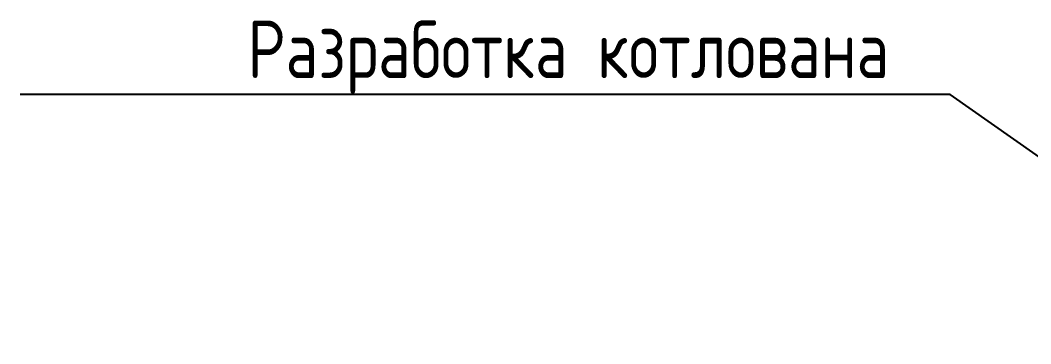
# Model space of a CAD drawing. Header units: millimetres. Extents: x 20530103 to 31271019, y 32092698 to 33532929.
# Drawn here: x 26136123 to 26140517, y 33023542 to 33024948 of the extents above; entities that cross this region are included whole.
import ezdxf
from ezdxf import colors
from ezdxf.entities.mleader import LeaderData, LeaderLine
from ezdxf.math import Vec2, Vec3

# ---------------------------------------------------------------- set-up
doc = ezdxf.new("R2010")
doc.units = ezdxf.units.MM
doc.layers.add('Выноски', color=7, linetype='Continuous')
doc.styles.add('GOST 2.304', font='GOST.TTF')

msp = doc.modelspace()

# ---------------------------------------------------------------- leaders
at = {"layer": 'Выноски', "color": 1, "lineweight": -2}
ml = msp.add_multileader_mtext('Standard', dxfattribs=at)
ml.set_content('{\\C0;Разработка котлована}', color=5, style='GOST 2.304')
ml.set_leader_properties(lineweight=-3)
ml.build(insert=Vec2(0, 0))
ml.multileader.update_dxf_attribs({"text_left_attachment_type": 6, "text_right_attachment_type": 6, "dogleg_length": 1, "arrow_head_size": 250, "scale": 100})
ctx = ml.context
ctx.base_point, ctx.scale, ctx.char_height, ctx.arrow_head_size, ctx.landing_gap_size, ctx.plane_origin = Vec3(26136865.6335, 33024625.0516), 100, 250, 250, 180, Vec3(26094466.6557, 33004139.7762)
ctx.left_attachment, ctx.right_attachment, ctx.text_align_type = 6, 6, 1
notes = []
notes.append((ctx, [(1, (1, 1, 0), (26140165.9602, 33024625.0516), (-1, 0), 19.9696, [(1, [(26141705.8501, 33023541.6134)], 0, [])])]))
ctx.mtext.insert, ctx.mtext.alignment, ctx.mtext.flow_direction = Vec3(26138505.8121, 33024946.3016), 2, 5
for ctx, leaders in notes:
    for number, flags, end, landing, length, lines in leaders:
        leader = LeaderData()
        leader.index, (leader.has_last_leader_line, leader.has_dogleg_vector, leader.attachment_direction) = number, flags
        leader.last_leader_point, leader.dogleg_vector, leader.dogleg_length = Vec3(end), Vec3(landing), length
        for number, points, colour, breaks in lines:
            line = LeaderLine()
            line.index, line.vertices, line.color, line.breaks = number, Vec3.list(points), colors.encode_raw_color(colour), breaks
            leader.lines.append(line)
        ctx.leaders.append(leader)

doc.saveas('drawing.dxf')
